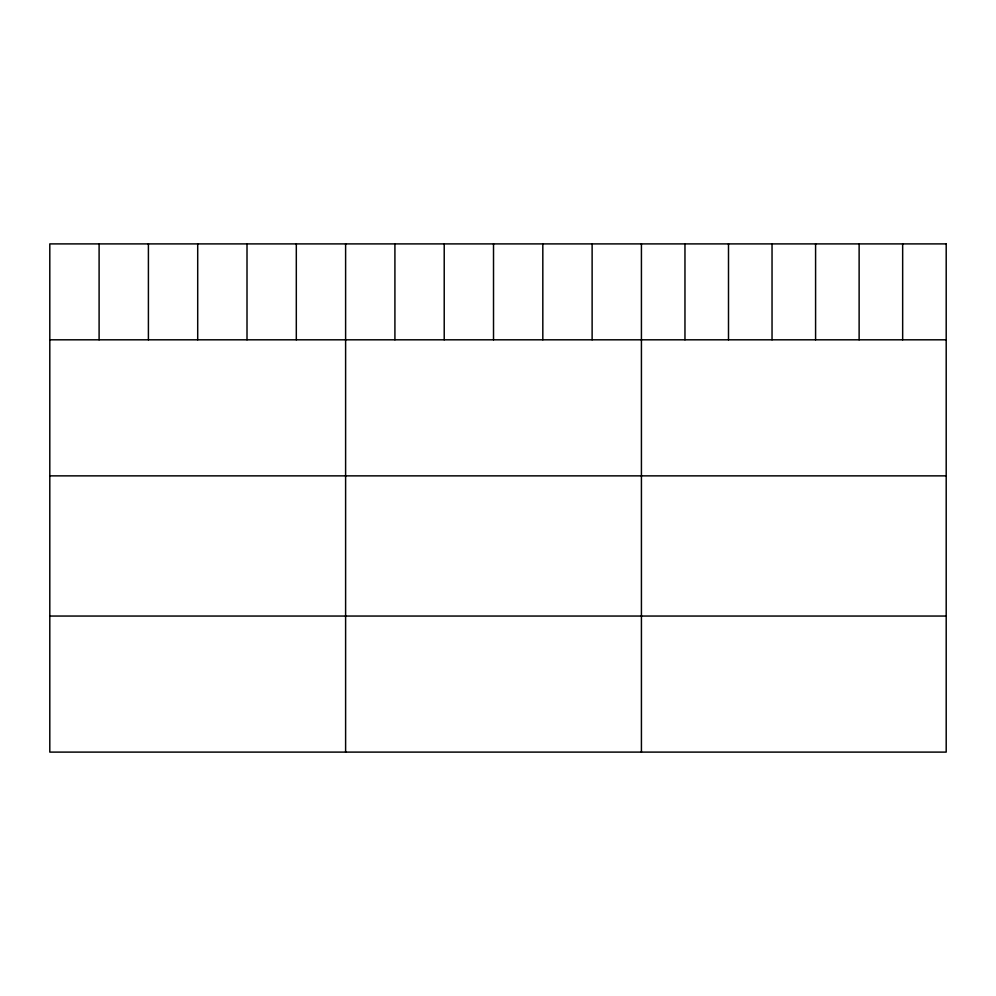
<?xml version="1.0" encoding="UTF-8"?>
<svg xmlns="http://www.w3.org/2000/svg" width="996" height="996" viewBox="0 0 996 996"><rect width="100%" height="100%" fill="white"/><g stroke="black" fill="none" stroke-linecap="round" stroke-linejoin="round"><path stroke-width="1.49" d="M49.8 339.81L946.2 339.81M49.8 475.864L946.2 475.864M49.8 616.051L946.2 616.051M902.662 243.896L902.662 339.81M859.125 243.896L859.125 339.81M815.587 243.896L815.587 339.81M772.037 243.896L772.037 339.81M728.499 243.896L728.499 339.81M684.962 243.896L684.962 339.81M641.424 243.896L641.424 752.105M592.122 243.896L592.122 339.81M542.82 243.896L542.82 339.81M493.518 243.896L493.518 339.81M444.216 243.896L444.216 339.81M394.914 243.896L394.914 339.81M345.612 243.896L345.612 752.105M296.31 243.896L296.31 339.81M247.008 243.896L247.008 339.81M197.706 243.896L197.706 339.81M148.404 243.896L148.404 339.81M99.102 243.896L99.102 339.81M946.2 243.896L49.8 243.896L49.8 752.105L946.2 752.105L946.2 243.896"/></g></svg>
